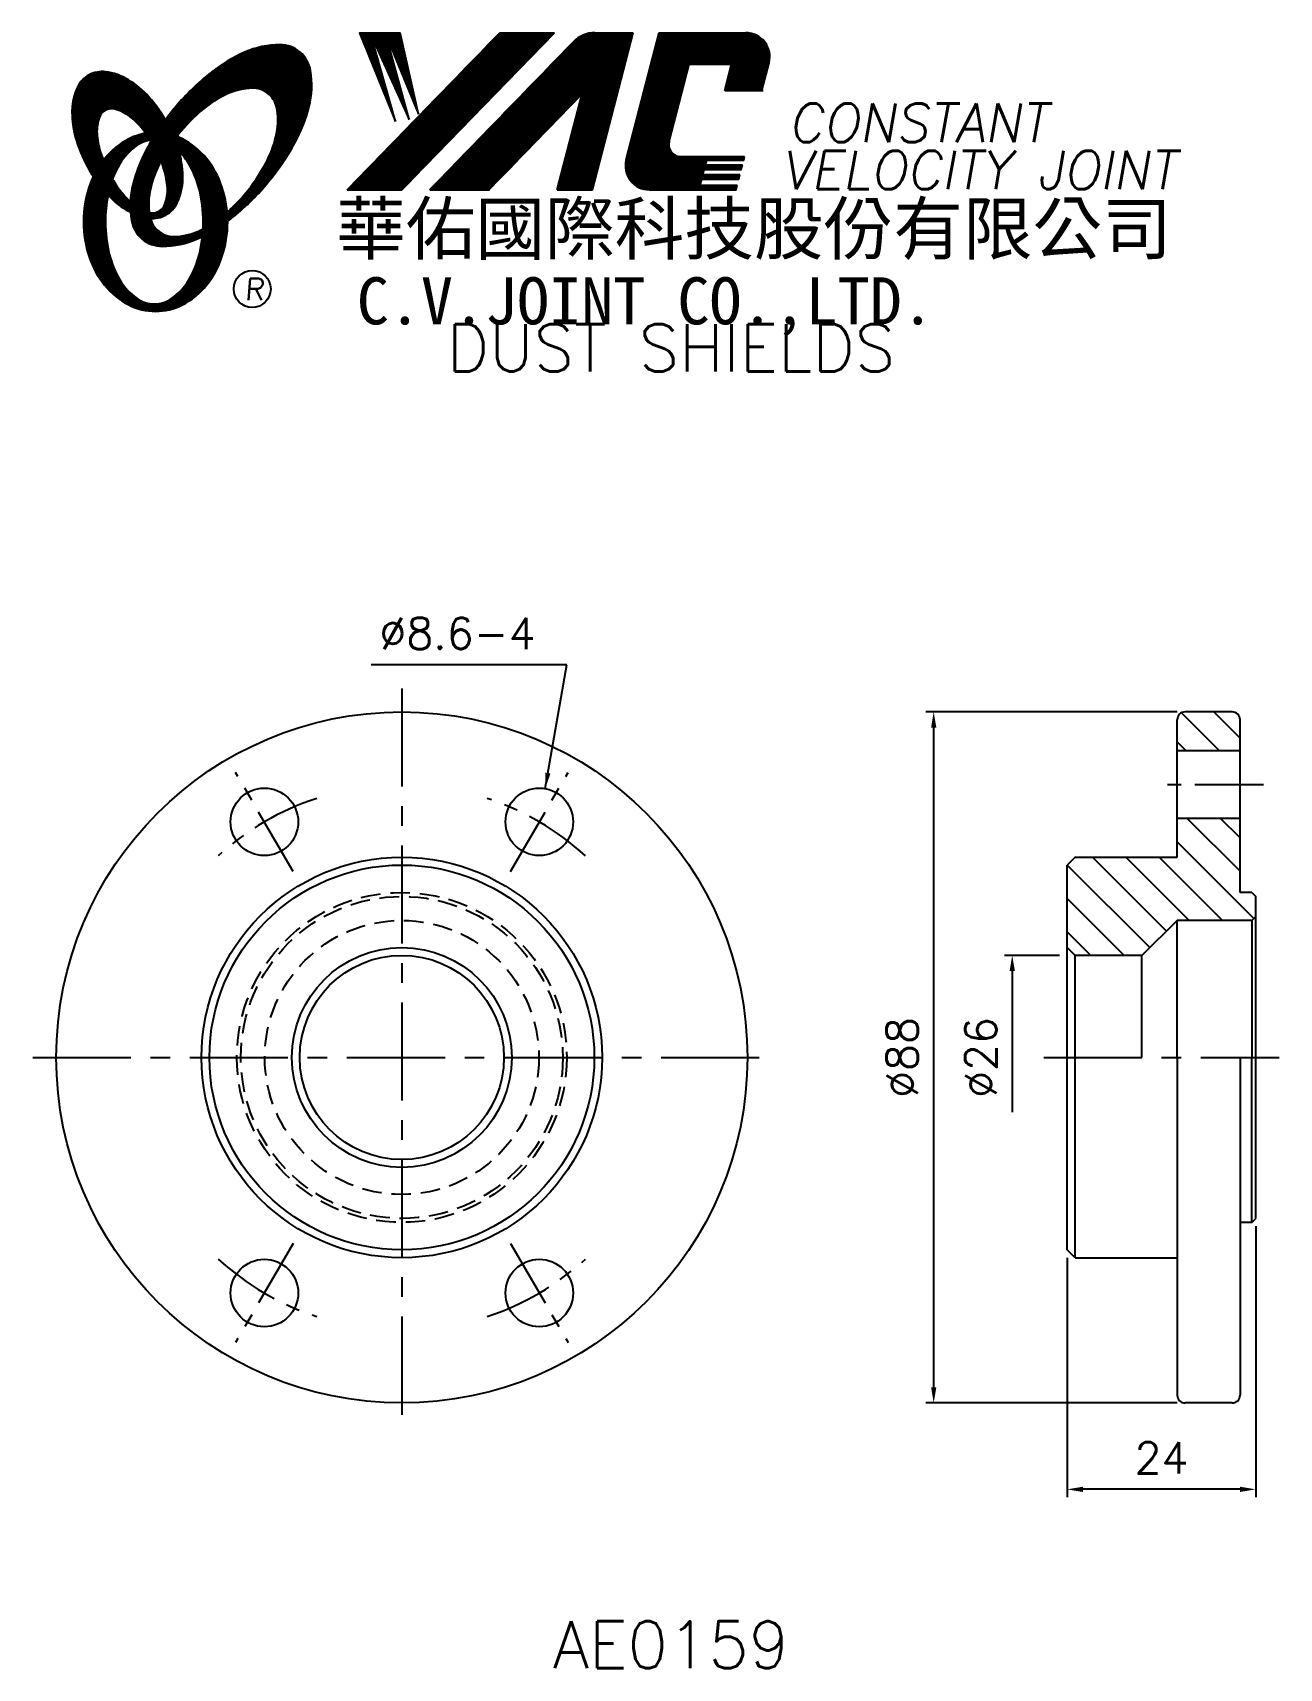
# Model space of a CAD drawing. Extents: x 605 to 764, y 394 to 602.
import ezdxf
from ezdxf.enums import TextEntityAlignment as Align

# ---------------------------------------------------------------- set-up
doc = ezdxf.new("R2010")
doc.units = 0
doc.header["$LTSCALE"] = 10
doc.header["$MEASUREMENT"] = 0
doc.linetypes.add('CENTER', pattern=[2, 1.25, -0.25, 0.25, -0.25])
doc.linetypes.add('HIDDEN', pattern=[0.375, 0.25, -0.125])
doc.layers.get('0').update_dxf_attribs({"linetype": 'CONTINUOUS'})
doc.layers.get('DEFPOINTS').update_dxf_attribs({"linetype": 'CONTINUOUS'})
doc.layers.add('4', color=7, linetype='CONTINUOUS')
doc.styles.add('CHINA', font='KAIU.TTF')
doc.styles.add('ITALICC', font='simplex.shx')
doc.dimstyles.new('STANDARD$0', dxfattribs={"dimtxt": 4, "dimasz": 2, "dimexe": 1, "dimexo": 1, "dimgap": 2, "dimtad": 1, "dimdec": 4, "dimzin": 10, "dimtxsty": 'ITALICC', "dimcen": 2, "dimclrd": 5, "dimclre": 5, "dimclrt": 18, "dimaunit": 1, "dimazin": 3, "dimtp": 0.1, "dimtfac": 0.7, "dimtdec": 4, "dimtmove": 0, "dimatfit": 3, "dimtolj": 1, "dimtzin": 10})
doc.dimstyles.new('STANDARD$7', dxfattribs={"dimtxt": 4, "dimasz": 2, "dimexe": 1, "dimexo": 1, "dimgap": 2, "dimtad": 1, "dimdec": 4, "dimzin": 10, "dimtxsty": 'ITALICC', "dimcen": -2, "dimclrd": 5, "dimclre": 5, "dimclrt": 18, "dimaunit": 1, "dimazin": 3, "dimtp": 2, "dimtfac": 0.75, "dimtdec": 4, "dimtmove": 0, "dimatfit": 3, "dimtolj": 1, "dimtzin": 10})
pattern_1 = [(45, (679.668465, 358.475433), (-0.00727476112, 0.00727476112), [])]
pattern_2 = [(45, (511.077919, 394.779842), (-0.00883883476, 0.00883883476), [])]

# ---------------------------------------------------------------- blocks, each defined once
blk = doc.blocks.new('*D4')
at = {"color": 5, "linetype": 'BYBLOCK'}
for p, q in [((735.83, 484.72), (728.83, 484.72)), ((729.83, 482.72), (729.83, 464.76))]:
    blk.add_line(p, q, dxfattribs=at)
blk.add_solid([(729.5, 482.72), (730.17, 482.72), (729.83, 484.72)], dxfattribs=at)
at = {"layer": 'DEFPOINTS', "color": 0, "linetype": 'BYBLOCK'}
for p in [(729.83, 484.72), (736.83, 484.72), (736.83, 458.72)]:
    blk.add_point(p, dxfattribs=at)
at = {"color": 18, "linetype": 'BYBLOCK', "insert": (725.83, 471.72), "char_height": 4, "attachment_point": 5, "rotation": 90, "style": 'ITALICC'}
blk.add_mtext('\\A1;∅26', dxfattribs=at)
blk = doc.blocks.new('*D5')
at = {"color": 5, "linetype": 'BYBLOCK'}
for p, q in [((750.83, 515.72), (718.83, 515.72)), ((719.83, 429.72), (719.83, 513.72)), ((750.83, 427.72), (718.83, 427.72))]:
    blk.add_line(p, q, dxfattribs=at)
for points in [[(719.5, 513.72), (720.17, 513.72), (719.83, 515.72)], [(719.5, 429.72), (720.17, 429.72), (719.83, 427.72)]]:
    blk.add_solid(points, dxfattribs=at)
at = {"layer": 'DEFPOINTS', "color": 0, "linetype": 'BYBLOCK'}
for p in [(719.83, 515.72), (751.83, 515.72), (751.83, 427.72)]:
    blk.add_point(p, dxfattribs=at)
at = {"color": 18, "linetype": 'BYBLOCK', "insert": (715.83, 471.72), "char_height": 4, "attachment_point": 5, "rotation": 90, "style": 'ITALICC'}
blk.add_mtext('\\A1;∅88', dxfattribs=at)
blk = doc.blocks.new('*D6')
at = {"color": 5, "linetype": 'BYBLOCK'}
for p, q in [((760.83, 450.22), (760.83, 415.72)), ((736.83, 446.22), (736.83, 415.72)), ((758.83, 416.72), (738.83, 416.72))]:
    blk.add_line(p, q, dxfattribs=at)
for points in [[(738.83, 417.05), (738.83, 416.38), (736.83, 416.72)], [(758.83, 417.05), (758.83, 416.38), (760.83, 416.72)]]:
    blk.add_solid(points, dxfattribs=at)
at = {"layer": 'DEFPOINTS', "color": 0, "linetype": 'BYBLOCK'}
for p in [(760.83, 451.22), (736.83, 447.22), (736.83, 416.72)]:
    blk.add_point(p, dxfattribs=at)
at = {"color": 18, "linetype": 'BYBLOCK', "insert": (748.83, 420.72), "char_height": 4, "attachment_point": 5, "style": 'ITALICC'}
blk.add_mtext('\\A1;24', dxfattribs=at)

msp = doc.modelspace()

# ---------------------------------------------------------------- hatches: boundary and pattern name
at = {"layer": '4', "linetype": 'CONTINUOUS'}
h = msp.add_hatch(dxfattribs=at)
h.set_pattern_fill('ANSI31', color=5, scale=0.1, style=0)
h.set_pattern_definition(pattern_2)
h.paths.add_polyline_path([(671.53662, 602.21083), (664.57932, 602.21083), (645.16271, 582.20707), (652.12002, 582.20707)])
h.paths.add_polyline_path([(675.08352, 594.44525), (671.90314, 582.20707), (676.38413, 582.20707), (681.58256, 602.21083), (676.68584, 602.21083, 0.202785967), (673.95176, 601.05441), (655.65763, 582.20707), (663.20454, 582.20707)])
h.paths.add_polyline_path([(688.71062, 598.21241), (694.10434, 598.21241), (693.23532, 594.86839), (697.95214, 594.86839), (698.86886, 598.39596, 0.490800957), (695.91866, 602.21083), (684.88435, 602.21083), (680.67729, 586.02193, 0.490800957), (683.62749, 582.20707), (694.66181, 582.20707), (694.81625, 582.80138), (690.09943, 582.80138), (690.2928, 583.54546), (695.00962, 583.54546), (695.16818, 584.1556), (690.45136, 584.1556), (690.6126, 584.77607), (695.32942, 584.77607), (695.4856, 585.37706), (690.76878, 585.37706), (690.92558, 585.98044), (695.6424, 585.98044), (695.75914, 586.42963), (687.61939, 586.42963, -0.490800957), (686.14429, 588.33707)])
h = msp.add_hatch(dxfattribs=at)
h.set_pattern_fill('ANSI31', color=1, scale=0.1, style=0)
h.set_pattern_definition(pattern_2)
h.paths.add_polyline_path([(651.89469, 602.21083), (646.71736, 602.21083), (651.28812, 590.90709), (648.22219, 601.86507), (653.05693, 591.14274), (650.10891, 601.86507), (654.23613, 591.84971)])
h = msp.add_hatch(dxfattribs=at)
h.set_pattern_fill('ANSI31', color=5, scale=0.082305, style=0)
h.set_pattern_definition([(45, (511.077919, 394.779842), (-0.00727476112, 0.00727476112), [])])
h.paths.add_polyline_path([(633.11339, 595.14835, -0.172879177), (635.05486, 594.48978, -0.172879177), (636.14216, 592.75173, -0.104527385), (636.16993, 589.42354, -0.065680101), (635.0004, 586.02158, -0.051823203), (632.55999, 582.17919, -0.044272532), (629.88502, 579.35286, -0.020203161), (629.9386, 578.21494, 0.006517006), (630.34315, 578.52702, 0.049863361), (634.89657, 582.94008, 0.049863361), (638.48621, 588.16724, 0.063682799), (640.30726, 592.79459, 0.103597411), (640.49655, 597.37856, 0.177892575), (639.14795, 599.74884, 0.177892575), (636.58556, 600.68217, 0.103597411), (632.09776, 599.72912, 0.063682799), (627.84001, 597.16004, 0.049863361), (623.28659, 592.74698, 0.016070017), (622.01589, 591.14067, -0.007061632), (622.26317, 590.70364, -0.031648676), (623.21576, 588.66706, -0.008069351), (623.64767, 589.23137, -0.051823203), (626.82604, 592.48983, -0.065680101), (629.86797, 594.41018, -0.104527385)])
h.paths.add_polyline_path([(620.03772, 581.98703, -0.065680101), (621.20725, 585.38898, -0.006063428), (621.45119, 585.864, 0.027613469), (620.72436, 587.45207, 0.017011252), (620.19094, 588.38705, 0.007829282), (619.69695, 587.51982, 0.063682799), (617.87591, 582.89247, 0.103597411), (617.68661, 578.3085, 0.177892575), (619.03522, 575.93822, 0.177892575), (621.59761, 575.0049, 0.103597411), (626.08541, 575.95794, 0.008811776), (626.71237, 576.24802, 0.013922709), (626.7897, 577.21783, -0.009086703), (626.33968, 577.00038, -0.104527385), (623.09427, 576.26222, -0.172879177), (621.15279, 576.92079, -0.172879177), (620.0655, 578.65884, -0.104527385)])
h = msp.add_hatch(dxfattribs=at)
h.set_pattern_fill('ANSI31', color=3, scale=0.082305, style=0)
h.set_pattern_definition(pattern_1)
h.paths.add_polyline_path([(617.31689, 596.19918, 0.106488277), (614.37501, 597.23775, 0.158297415), (612.28481, 596.84271, 0.158297415), (610.82548, 595.29502, 0.106488277), (610.11466, 592.25726, 0.071723199), (610.53271, 588.9443, 0.058080454), (612.07769, 585.12891, 0.058080454), (614.45874, 581.77112, 0.071723199), (617.02398, 579.63337, 0.020895977), (617.56417, 579.33138, -0.030777155), (617.54826, 580.7076, -0.042059526), (616.4519, 581.87036, -0.04691039), (614.83274, 584.35151, -0.04691039), (613.70446, 587.09099, -0.060581117), (613.30236, 589.35306, -0.10187153), (613.61398, 591.44126, -0.185892489), (614.39407, 592.33291, -0.185892489), (615.57071, 592.47103, -0.10187153), (617.46836, 591.54549, -0.060581117), (619.10519, 589.93322, -0.04691039), (620.72436, 587.45207, -0.04691039), (621.85264, 584.71258, -0.060581117), (622.25474, 582.45052, -0.10187153), (621.94312, 580.36231, -0.185892489), (621.16303, 579.47067, -0.185892489), (619.98638, 579.33255, -0.002013383), (619.94558, 579.34318, 0.021593804), (620.0655, 578.65884, 0.006477741), (620.0835, 578.5818, 0.14950097), (622.05606, 578.98984, 0.158297415), (623.51539, 580.53753, 0.106488277), (624.2262, 583.5753, 0.071723199), (623.80816, 586.88825, 0.058080454), (622.26317, 590.70364, 0.058080454), (619.88213, 594.06143, 0.071723199)])
h = msp.add_hatch(dxfattribs=at)
h.set_pattern_fill('ANSI31', color=1, scale=0.082305, style=0)
h.set_pattern_definition(pattern_1)
h.paths.add_polyline_path([(618.41051, 587.87573, -0.120168026), (620.1023, 588.52912, 0.016865385), (619.50254, 589.41186, 0.076648372), (617.34632, 588.69295, 0.104809576), (614.26186, 586.17985, 0.005838257), (614.09492, 585.96764, 0.028089978), (614.83274, 584.35151, 0.014237292), (615.27487, 583.56646, -0.045767751), (616.20005, 585.50331, -0.106890197)])
h.paths.add_polyline_path([(614.37914, 578.12111, -0.048711043), (614.70925, 581.50145, -0.007865741), (614.45874, 581.77112, -0.037695478), (612.82287, 583.88988, 0.03042545), (612.29754, 582.58591, 0.080710289), (611.5721, 578.12111, 0.080710289), (612.29754, 573.65632, 0.089265679), (614.26186, 570.06238, 0.104809576), (617.34632, 567.54928, 0.11926607), (620.75551, 566.72435, 0.11926607), (624.1647, 567.54928, 0.104809576), (627.24916, 570.06238, 0.089265679), (629.21348, 573.65632, 0.080710289), (629.93891, 578.12111, 0.080710289), (629.21348, 582.58591, 0.089265679), (627.24916, 586.17985, 0.104809576), (624.1647, 588.69295, 0.025513357), (623.47146, 589.0057, 0.004818181), (623.21576, 588.66706, -0.023722145), (623.75698, 587.07031, -0.065307489), (624.99216, 585.50331, -0.073950765), (626.30461, 582.30558, -0.060532391), (626.81306, 578.12111, -0.060532391), (626.30461, 573.93665, -0.073950765), (624.99216, 570.73892, -0.106890197), (622.78169, 568.3665, -0.153118262), (620.5961, 567.68112, -0.153118262), (618.41051, 568.3665, -0.106890197), (616.20005, 570.73892, -0.073950765), (614.8876, 573.93665, -0.060532391)])
h = msp.add_hatch(dxfattribs=at)
h.set_pattern_fill('ANSI31', color=5, scale=24, angle=180, style=0)
h.set_pattern_definition([(135, (1008.3132, 394.429), (2.12132, 2.12132), [])])
h.paths.add_polyline_path([(758.8337, 510.74784), (758.8337, 514.71673, 0.414213562), (757.8337, 515.71673), (751.8337, 515.71673, 0.414213562), (750.8337, 514.71673), (750.8337, 510.74784)])
h.paths.add_polyline_path([(750.8337, 497.21673), (737.8337, 497.21673), (736.8337, 496.21673), (736.8337, 485.71673), (737.8337, 484.71673), (746.3337, 484.71673), (750.8337, 489.16673), (760.3337, 489.16673), (760.8337, 489.66673), (760.8337, 492.21673), (760.3337, 492.71673), (758.8337, 492.71673), (758.8337, 502.14784), (750.8337, 502.14784)])

# ---------------------------------------------------------------- linework, layer by layer
at = {"layer": '4', "color": 5, "linetype": 'CONTINUOUS'}
for p, q in [((645.16271, 582.20707), (664.57932, 602.21083)), ((652.12002, 582.20707), (671.53662, 602.21083)), ((664.57932, 602.21083), (671.53662, 602.21083)), ((676.38413, 582.20707), (681.58256, 602.21083)), ((676.68584, 602.21083), (681.58256, 602.21083)), ((680.67729, 586.02193), (684.88435, 602.21083)), ((684.88435, 602.21083), (695.91866, 602.21083)), ((655.65763, 582.20707), (673.95176, 601.05441)), ((686.14429, 588.33707), (688.71062, 598.21241)), ((688.71062, 598.21241), (694.10434, 598.21241)), ((693.23532, 594.86839), (694.10434, 598.21241)), ((697.95214, 594.86839), (698.86886, 598.39596)), ((663.20454, 582.20707), (675.08352, 594.44525)), ((671.90314, 582.20707), (675.08352, 594.44525)), ((693.23532, 594.86839), (698.10257, 594.86839)), ((687.61939, 586.42963), (695.75914, 586.42963)), ((690.76878, 585.37706), (690.92558, 585.98044)), ((690.76878, 585.37706), (695.4856, 585.37706)), ((690.92558, 585.98044), (695.6424, 585.98044)), ((695.32942, 584.77607), (695.4856, 585.37706)), ((695.6424, 585.98044), (695.75914, 586.42963)), ((690.09943, 582.80138), (690.2928, 583.54546)), ((690.2928, 583.54546), (695.00962, 583.54546)), ((690.45136, 584.1556), (690.6126, 584.77607)), ((690.45136, 584.1556), (695.16818, 584.1556)), ((690.6126, 584.77607), (695.32942, 584.77607)), ((695.00962, 583.54546), (695.16818, 584.1556)), ((645.16271, 582.20707), (652.12002, 582.20707)), ((655.65763, 582.20707), (663.20454, 582.20707)), ((671.90314, 582.20707), (676.38413, 582.20707)), ((683.62749, 582.20707), (694.66181, 582.20707)), ((690.09943, 582.80138), (694.81625, 582.80138)), ((694.66181, 582.20707), (694.81625, 582.80138))]:
    msp.add_line(p, q, dxfattribs=at)
at = {"layer": '4', "color": 1, "linetype": 'CONTINUOUS'}
for p, q in [((646.71736, 602.21083), (651.89469, 602.21083)), ((646.71736, 602.21083), (651.28812, 590.90709)), ((654.23613, 591.84971), (651.89469, 602.21083)), ((651.28812, 590.90709), (648.22219, 601.86507)), ((648.22219, 601.86507), (653.05693, 591.14274)), ((653.05693, 591.14274), (650.10891, 601.86507)), ((650.10891, 601.86507), (654.23613, 591.84971))]:
    msp.add_line(p, q, dxfattribs=at)
at = {"layer": '4', "color": 5, "linetype": 'CENTER'}
for p, q in [((652.11284, 518.71673), (652.11284, 424.71673)), ((605.11284, 471.71673), (699.11284, 471.71673)), ((733.8337, 471.71673), (763.8337, 471.71673))]:
    msp.add_line(p, q, dxfattribs=at)
at = {"layer": '4', "color": 7, "linetype": 'CONTINUOUS'}
for p, q in [((750.8337, 497.21673), (750.8337, 514.71673)), ((757.8337, 515.71673), (751.8337, 515.71673)), ((758.8337, 492.71673), (758.8337, 514.71673)), ((758.8337, 510.74784), (750.8337, 510.74784)), ((758.8337, 502.14784), (750.8337, 502.14784)), ((737.8337, 497.21673), (736.8337, 496.21673)), ((736.8337, 447.21673), (736.8337, 496.21673)), ((737.8337, 497.21673), (750.8337, 497.21673)), ((760.3337, 492.71673), (758.8337, 492.71673)), ((760.3337, 492.71673), (760.8337, 492.21673)), ((760.8337, 451.21673), (760.8337, 492.21673)), ((760.8337, 489.66673), (760.3337, 489.16673)), ((750.8337, 489.16673), (746.3337, 484.71673)), ((750.8337, 471.71673), (750.8337, 489.16673)), ((760.3337, 489.16673), (750.8337, 489.16673)), ((760.3337, 489.16673), (760.3337, 471.71673)), ((737.8337, 484.71673), (736.8337, 485.71673)), ((737.8337, 446.21673), (737.8337, 484.71673)), ((746.3337, 484.71673), (737.8337, 484.71673)), ((746.3337, 471.71673), (746.3337, 484.71673)), ((750.8337, 471.71673), (750.8337, 428.71673)), ((758.8337, 471.71673), (758.8337, 428.71673)), ((760.3337, 450.71673), (760.3337, 471.71673)), ((760.3337, 450.71673), (758.8337, 450.71673)), ((760.3337, 450.71673), (760.8337, 451.21673)), ((737.8337, 446.21673), (736.8337, 447.21673)), ((737.8337, 446.21673), (750.8337, 446.21673)), ((757.8337, 427.71673), (751.8337, 427.71673))]:
    msp.add_line(p, q, dxfattribs=at)
at = {"layer": '4', "color": 5, "linetype": 'CENTER', "ltscale": 0.7}
for p, q in [((638.29109, 495.41115), (630.93458, 508.02232)), ((665.93458, 495.41115), (673.29109, 508.02232)), ((761.8337, 506.44784), (747.8337, 506.44784)), ((638.29109, 448.02232), (630.93458, 435.41115)), ((665.93458, 448.02232), (673.29109, 435.41115))]:
    msp.add_line(p, q, dxfattribs=at)
at = {"layer": '4', "color": 5, "linetype": 'CONTINUOUS'}
for points in [[(629.9386, 578.21494, 0.006517006), (630.34315, 578.52702, 0.049863361), (634.89657, 582.94008, 0.049863361), (638.48621, 588.16724, 0.063682799), (640.30726, 592.79459, 0.103597411), (640.49655, 597.37856, 0.177892575), (639.14795, 599.74884, 0.177892575), (636.58556, 600.68217, 0.103597411), (632.09776, 599.72912, 0.063682799), (627.84001, 597.16004, 0.049863361), (623.28659, 592.74698, 0.016070017), (622.01589, 591.14067)], [(629.88502, 579.35286, 0.044272532), (632.55999, 582.17919, 0.051823203), (635.0004, 586.02158, 0.065680101), (636.16993, 589.42354, 0.104527385), (636.14216, 592.75173, 0.172879177), (635.05486, 594.48978, 0.172879177), (633.11339, 595.14835, 0.104527385), (629.86797, 594.41018, 0.065680101), (626.82604, 592.48983, 0.051823203), (623.64767, 589.23137, 0.008069351), (623.21576, 588.66706)], [(620.19094, 588.38705, 0.007829282), (619.69695, 587.51982, 0.063682799), (617.87591, 582.89247, 0.103597411), (617.68661, 578.3085, 0.177892575), (619.03522, 575.93822, 0.177892575), (621.59761, 575.0049, 0.103597411), (626.08541, 575.95794, 0.008811776), (626.71237, 576.24802, 0.008811776)], [(621.45119, 585.864, 0.006063428), (621.20725, 585.38898, 0.065680101), (620.03772, 581.98703, 0.104527385), (620.0655, 578.65884, 0.172879177), (621.15279, 576.92079, 0.172879177), (623.09427, 576.26222, 0.104527385), (626.33968, 577.00038, 0.009086703), (626.7897, 577.21783, 0.009086703)]]:
    msp.add_lwpolyline(points, format="xyb", dxfattribs=at)
at = {"layer": '4', "color": 3, "linetype": 'CONTINUOUS'}
for points in [[(620.0835, 578.5818, 0.14950097), (622.05606, 578.98984, 0.158297415), (623.51539, 580.53753, 0.106488277), (624.2262, 583.5753, 0.071723199), (623.80816, 586.88825, 0.058080454), (622.26317, 590.70364, 0.058080454), (619.88213, 594.06143, 0.071723199), (617.31689, 596.19918, 0.106488277), (614.37501, 597.23775, 0.158297415), (612.28481, 596.84271, 0.158297415), (610.82548, 595.29502, 0.106488277), (610.11466, 592.25726, 0.071723199), (610.53271, 588.9443, 0.058080454), (612.07769, 585.12891, 0.058080454), (614.45874, 581.77112, 0.071723199), (617.02398, 579.63337, 0.020895977), (617.56417, 579.33138, 0.020895977)], [(619.94558, 579.34318, 0.002013383), (619.98638, 579.33255, 0.185892489), (621.16303, 579.47067, 0.185892489), (621.94312, 580.36231, 0.10187153), (622.25474, 582.45052, 0.060581117), (621.85264, 584.71258, 0.04691039), (620.72436, 587.45207, 0.04691039), (619.10519, 589.93322, 0.060581117), (617.46836, 591.54549, 0.10187153), (615.57071, 592.47103, 0.185892489), (614.39407, 592.33291, 0.185892489), (613.61398, 591.44126, 0.10187153), (613.30236, 589.35306, 0.060581117), (613.70446, 587.09099, 0.04691039), (614.83274, 584.35151, 0.04691039), (616.4519, 581.87036, 0.042059526), (617.54826, 580.7076, 0.042059526)]]:
    msp.add_lwpolyline(points, format="xyb", dxfattribs=at)
at = {"layer": '4', "color": 1, "linetype": 'CONTINUOUS'}
for points in [[(612.82287, 583.88988, 0.03042545), (612.29754, 582.58591, 0.080710289), (611.5721, 578.12111, 0.080710289), (612.29754, 573.65632, 0.089265679), (614.26186, 570.06238, 0.104809576), (617.34632, 567.54928, 0.11926607), (620.75551, 566.72435, 0.11926607), (624.1647, 567.54928, 0.104809576), (627.24916, 570.06238, 0.089265679), (629.21348, 573.65632, 0.080710289), (629.93891, 578.12111, 0.080710289), (629.21348, 582.58591, 0.089265679), (627.24916, 586.17985, 0.104809576), (624.1647, 588.69295, 0.025513357), (623.47146, 589.0057, 0.025513357)], [(619.50254, 589.41186, 0.076648372), (617.34632, 588.69295, 0.104809576), (614.26186, 586.17985, 0.005838257), (614.09492, 585.96764, 0.005838257)], [(620.1023, 588.52912, 0.120168026), (618.41051, 587.87573, 0.106890197), (616.20005, 585.50331, 0.045767751), (615.27487, 583.56646, 0.045767751)], [(614.70925, 581.50145, 0.048711043), (614.37914, 578.12111, 0.060532391), (614.8876, 573.93665, 0.073950765), (616.20005, 570.73892, 0.106890197), (618.41051, 568.3665, 0.153118262), (620.5961, 567.68112, 0.153118262), (622.78169, 568.3665, 0.106890197), (624.99216, 570.73892, 0.073950765), (626.30461, 573.93665, 0.060532391), (626.81306, 578.12111, 0.060532391), (626.30461, 582.30558, 0.073950765), (624.99216, 585.50331, 0.065307489), (623.75698, 587.07031)]]:
    msp.add_lwpolyline(points, format="xyb", dxfattribs=at)
at = {"layer": '4', "color": 5, "linetype": 'CONTINUOUS'}
msp.add_circle((633.05975, 569.5754), 2.35282, dxfattribs=at)
at = {"layer": '4', "color": 7, "linetype": 'CONTINUOUS'}
for centre, radius in [((652.11284, 471.71673), 44), ((634.61284, 501.71673), 4.3), ((669.61284, 501.71673), 4.3), ((652.11284, 471.71673), 25.5), ((652.11284, 471.71673), 24.5), ((652.11284, 471.71673), 14), ((652.11284, 471.71673), 13), ((634.61284, 441.71673), 4.3), ((669.61284, 441.71673), 4.3)]:
    msp.add_circle(centre, radius, dxfattribs=at)
at = {"layer": '4', "color": 5, "linetype": 'HIDDEN'}
for radius in [21, 20.5, 17.45]:
    msp.add_circle((652.11284, 471.71673), radius, dxfattribs=at)
at = {"layer": '4', "color": 5, "linetype": 'CONTINUOUS'}
for centre, radius, start, end in [((676.68584, 598.40059), 3.81024, 90, 135.8533387), ((695.91866, 599.16263), 3.04819, 345.4326059, 90), ((687.61939, 587.95373), 1.5241, 165.4326059, 270), ((683.62749, 585.25526), 3.04819, 165.4326059, 270)]:
    msp.add_arc(centre, radius, start, end, dxfattribs=at)
at = {"layer": '4', "color": 7, "linetype": 'CONTINUOUS'}
for centre, start, end in [((751.8337, 514.71673), 90, 180), ((757.8337, 514.71673), 360, 90), ((751.8337, 428.71673), 180, 270), ((757.8337, 428.71673), 270, 0)]:
    msp.add_arc(centre, 1, start, end, dxfattribs=at)
at = {"layer": '4', "color": 5, "linetype": 'CENTER', "ltscale": 0.7}
for start, end in [(108.1913763, 132.3214981), (47.6785019, 71.8086237), (227.6785019, 251.8086237), (288.1913763, 312.3214981)]:
    msp.add_arc((652.11284, 471.71673), 34.73111, start, end, dxfattribs=at)

# ---------------------------------------------------------------- texts
at = {"layer": '4', "color": 5, "linetype": 'CONTINUOUS', "style": 'ITALICC'}
for s, height, oblique, p in [('CONSTANT', 4.9, 10, (701.31152, 588.27753)), ('VELOCITY JOINT', 4.9, 10, (700.43329, 582.28215)), ('R', 2.75625, 5, (632.10106, 568.16579))]:
    msp.add_text(s, height=height, dxfattribs=dict(at, oblique=oblique)).set_placement(p)
at = {"layer": '4', "color": 7, "linetype": 'CONTINUOUS', "style": 'CHINA'}
for s, height, p in [('華佑國際科技股份有限公司', 6.5, (643.74935, 574.01722)), ('C.V.JOINT CO.,LTD.', 6, (646.37799, 565.071))]:
    msp.add_text(s, height=height, dxfattribs=at).set_placement(p)
at = {"layer": '4', "color": 18, "linetype": 'CONTINUOUS', "style": 'ITALICC'}
for s, p in [('DUST SHIELDS', (686.38071, 559.07818)), ('AE0159', (686.38071, 393.93079))]:
    msp.add_text(s, height=6, dxfattribs=at).set_placement(p, align=Align.CENTER)
at = {"layer": '4', "color": 18, "linetype": 'CONTINUOUS', "insert": (669.13936, 525.71676), "char_height": 4, "attachment_point": 6, "style": 'ITALICC'}
msp.add_mtext('\\A1;%%C8.6-4', dxfattribs=at)

# ---------------------------------------------------------------- dimensions: what is measured, and where the dimension line sits
at = {"layer": '4', "color": 7, "linetype": 'CONTINUOUS'}
dim = msp.add_linear_dim(base=(719.83371, 515.71673), p1=(751.8337, 427.71673), p2=(751.8337, 515.71673), angle=90, text='%%C88', dimstyle='STANDARD$0', dxfattribs=at)
dim.commit()
dim.dimension.update_dxf_attribs({"geometry": '*D5', "text_midpoint": (715.83371, 471.71673)})
dim = msp.add_linear_dim(base=(729.8337, 484.71673), p1=(736.8337, 458.71673), p2=(736.8337, 484.71673), angle=270, text='%%C26', dimstyle='STANDARD$0', override={"dimcen": -2, "dimse1": 1, "dimsd1": 1, "dimaunit": 0}, dxfattribs=at)
dim.commit()
dim.dimension.update_dxf_attribs({"geometry": '*D4', "text_midpoint": (725.8337, 471.71673)})
dim = msp.add_linear_dim(base=(736.8337, 416.71678), p1=(760.8337, 451.21673), p2=(736.8337, 447.21673), text='24', dimstyle='STANDARD$0', override={"dimcen": 2.5, "dimaunit": 0, "dimtp": 0}, dxfattribs=at)
dim.commit()
dim.dimension.update_dxf_attribs({"geometry": '*D6', "text_midpoint": (748.8337, 420.71678)})

# ---------------------------------------------------------------- leaders
at = {"layer": '4', "color": 5, "linetype": 'CONTINUOUS', "annotation_type": 0, "has_hookline": 1, "hookline_direction": 1, "text_width": 20.95238}
msp.add_leader([(670.35952, 505.95141), (673.13936, 521.71676), (671.13936, 521.71676)], dimstyle='STANDARD$7', override={"dimcen": 2.5, "dimaunit": 0, "dimtfac": 0.7}, dxfattribs=at)

doc.saveas('drawing.dxf')
